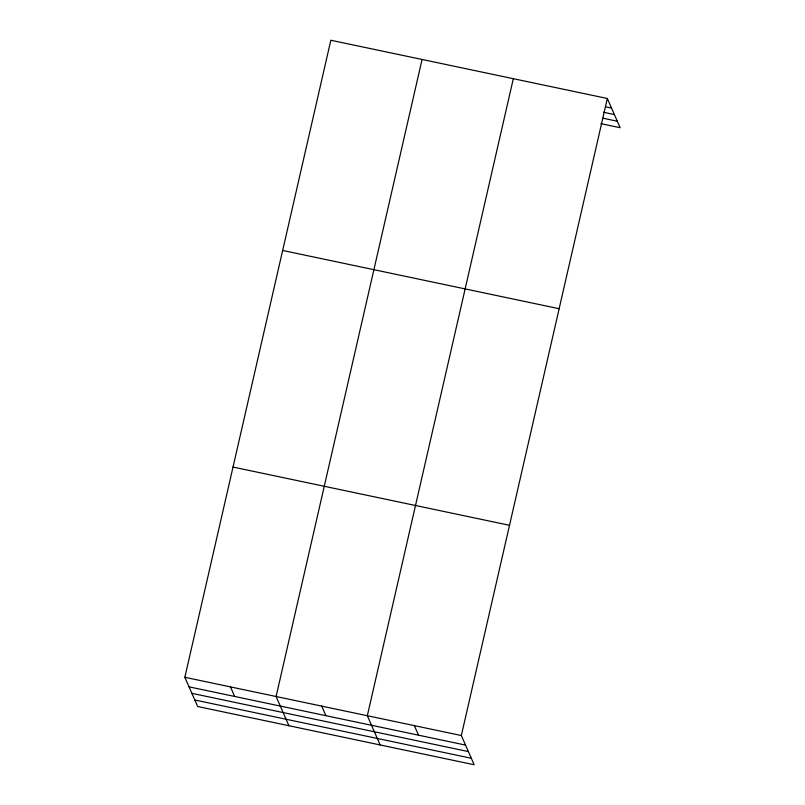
<?xml version="1.0" encoding="UTF-8"?>
<svg xmlns="http://www.w3.org/2000/svg" width="805" height="805" viewBox="0 0 805 805"><rect width="100%" height="100%" fill="white"/><g stroke="black" fill="none" stroke-linecap="round" stroke-linejoin="round"><path stroke-width="1.21" d="M607.322 98.492L461.335 735.529L474.165 764.75L197.678 706.508L184.848 677.287L330.835 40.25L607.322 98.492L620.152 127.713L600.872 123.658M422.072 59.469L276.095 696.506L288.915 725.728M513.318 78.689L367.332 715.726L380.161 744.947M605.491 106.783L611.518 108.051M603.519 112.257L614.366 114.541M602.844 118.184L617.304 121.233M282.656 250.466L559.153 308.718M233.027 467.061L509.515 525.303M184.848 677.287L461.335 735.529M189.044 686.846L465.542 745.088M191.892 693.336L468.389 751.578M194.83 700.018L471.317 758.26M414.334 725.627L418.53 735.186M321.708 706.116L325.904 715.675M230.472 686.896L234.668 696.456"/></g></svg>
